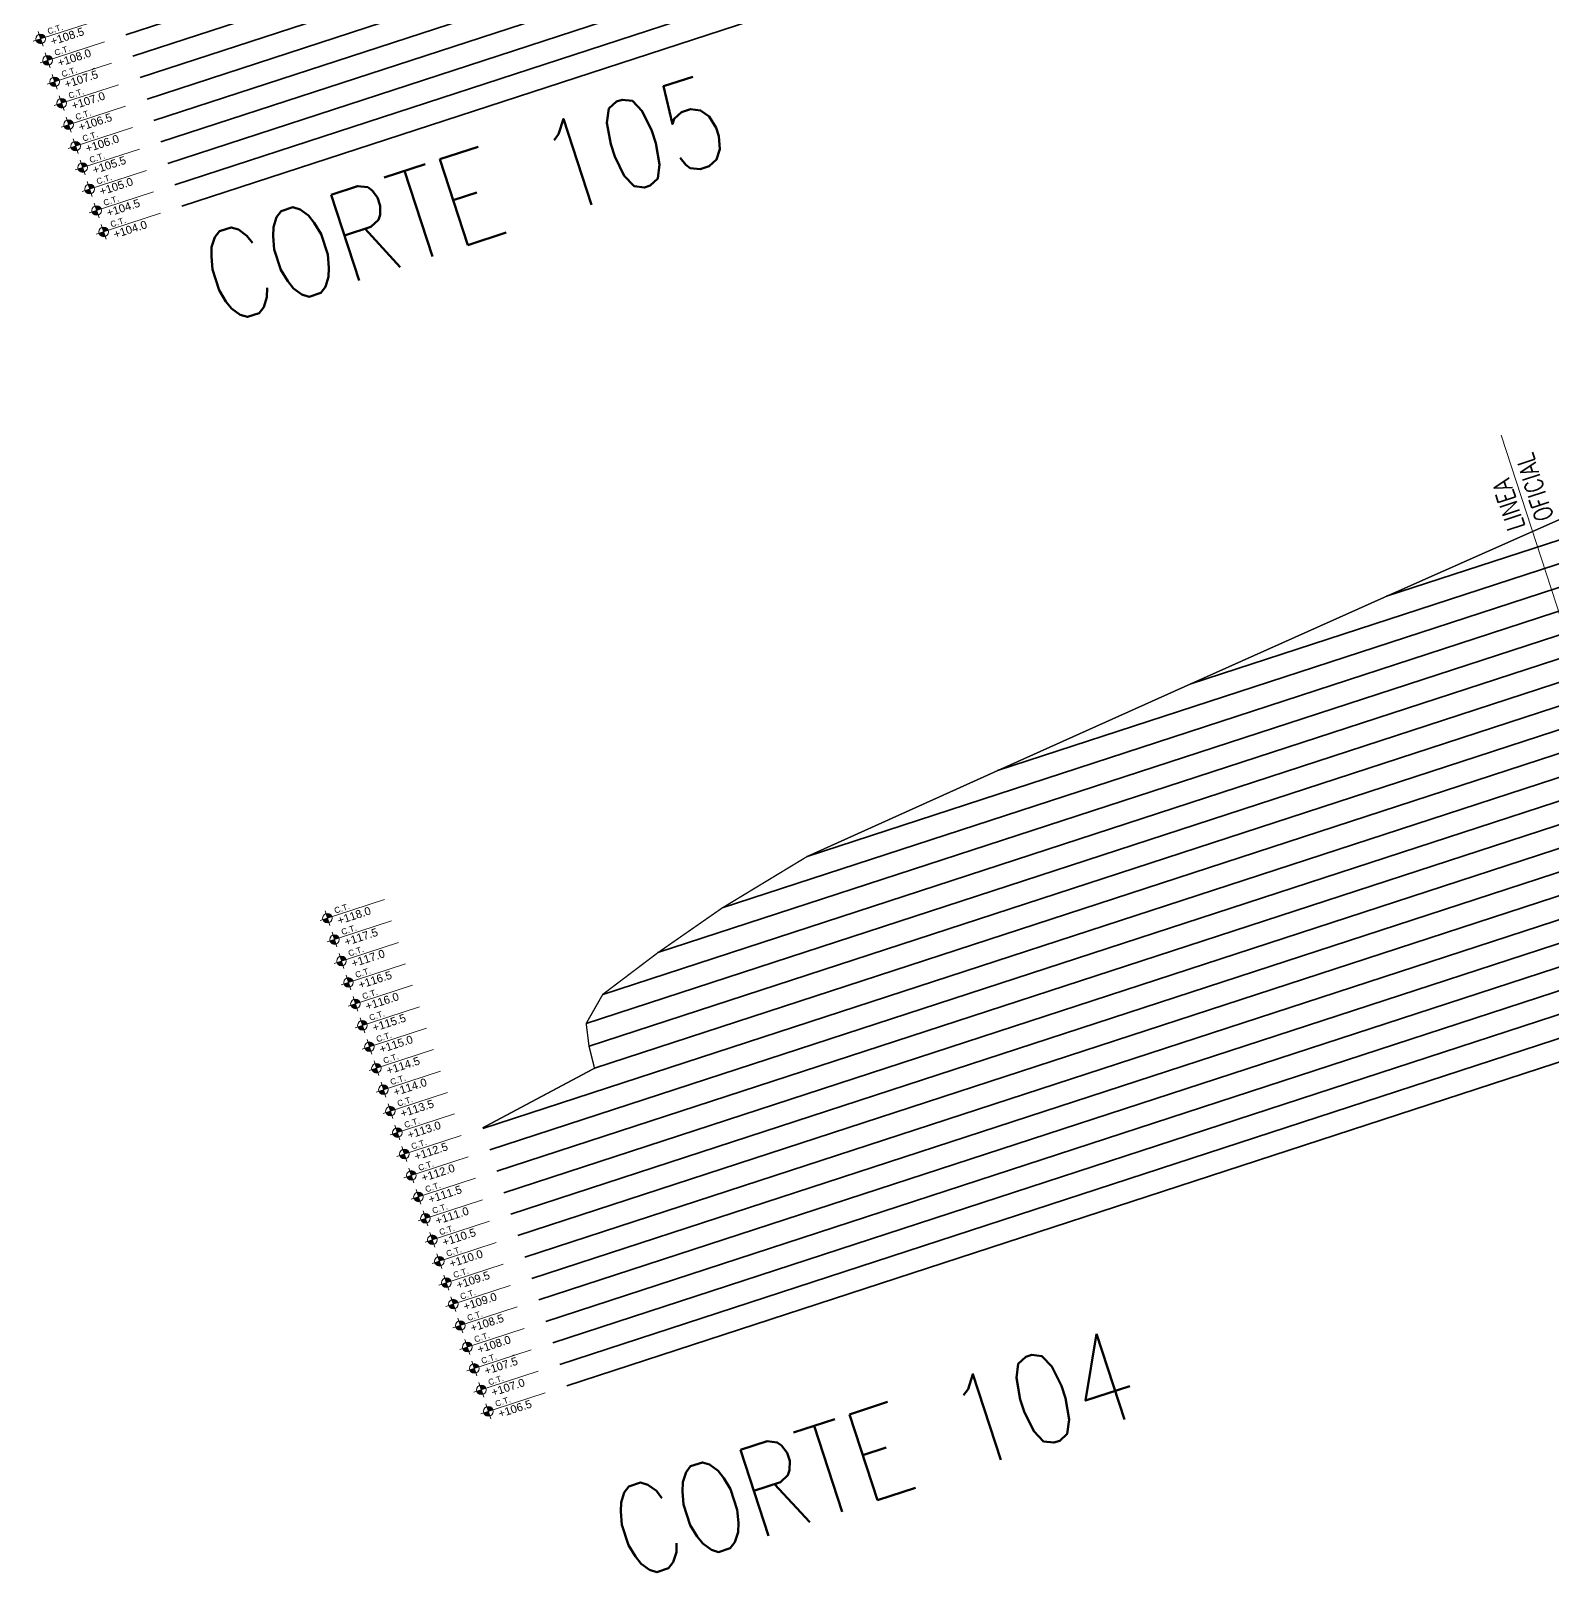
# Model space of a CAD drawing. Header units: metres. Extents: x 733085 to 734585, y 6084499 to 6087418.
# Drawn here: x 733392.97 to 733426.7, y 6087176.99 to 6087211.16 of the extents above; entities that cross this region are included whole.
import ezdxf
from ezdxf.enums import TextEntityAlignment as Align

# ---------------------------------------------------------------- set-up
doc = ezdxf.new("R2010")
doc.units = ezdxf.units.M
doc.header["$LTSCALE"] = 5
doc.header["$MEASUREMENT"] = 0
doc.layers.get('0').update_dxf_attribs({"color": 30})
doc.layers.add('_AUX', color=210, linetype='Continuous', lineweight=18, plot=False)
for name, color, linetype, lineweight in [('A-ELEV-MBE1', 7, 'Continuous', 35), ('U-ANNO-SYMB', 3, 'Continuous', 18), ('U-ANNO-TEXT', 3, 'Continuous', 18)]:
    doc.layers.add(name, color=color, linetype=linetype, lineweight=lineweight)
doc.styles.add('E-ARIAL', font='arial.ttf')
doc.styles.add('E-ROMANS', font='romans.shx', dxfattribs={"width": 0.8})

# ---------------------------------------------------------------- blocks, each defined once
blk = doc.blocks.new('*U18')
at = {"lineweight": 0}
h = blk.add_hatch(color=256, dxfattribs=at)
edge = h.paths.add_edge_path()
edge.add_arc((0, 0), 200, 0, 90)
edge.add_line((0, 200), (0, 0))
edge.add_line((0, 0), (200, 0))
edge = h.paths.add_edge_path()
edge.add_line((0, 0), (-200, 0))
edge.add_arc((0, 0), 200, 180, 270)
edge.add_line((0, -200), (0, 0))
for p, q in [((2500, 0), (-325, 0)), ((0, 325), (0, -325))]:
    blk.add_line(p, q)
blk.add_circle((0, 0), 200)
at = {"style": 'E-ARIAL'}
blk.add_attdef('LEVEL', text='', height=250, dxfattribs=at).set_placement((371, 0), align=Align.BOTTOM_LEFT)
blk.add_attdef('HEIGHT', text='', height=250, dxfattribs=at).set_placement((371, -75), align=Align.TOP_LEFT)

msp = doc.modelspace()

# ---------------------------------------------------------------- linework, layer by layer
at = {"layer": '_AUX'}
for points in [[(733394.386, 6087210.328), (733394.324, 6087210.298)], [(733403.691, 6087181.808), (733403.629, 6087181.778)]]:
    msp.add_lwpolyline(points, dxfattribs=at)
at = {"layer": '_AUX', "ltscale": 0.05}
msp.add_lwpolyline([(733429.785, 6087189.259), (733425.565, 6087202.193)], dxfattribs=at)
at = {"layer": 'A-ELEV-MBE1', "color": 252}
for p, q in [((733603.39, 6087276.931), (733395.703, 6087209.17)), ((733603.545, 6087276.455), (733395.858, 6087208.695)), ((733603.7, 6087275.98), (733396.013, 6087208.22)), ((733597.904, 6087275.667), (733395.548, 6087209.646)), ((733603.855, 6087275.505), (733396.168, 6087207.744)), ((733595.098, 6087275.277), (733395.393, 6087210.121)), ((733604.01, 6087275.029), (733396.323, 6087207.269)), ((733591.893, 6087274.757), (733395.237, 6087210.596)), ((733588.784, 6087274.269), (733395.082, 6087211.072)), ((733612.54, 6087248.885), (733404.853, 6087181.125)), ((733609.251, 6087248.338), (733404.698, 6087181.6)), ((733606.639, 6087248.012), (733404.543, 6087182.076)), ((733603.748, 6087247.595), (733404.387, 6087182.551)), ((733600.464, 6087247.049), (733404.232, 6087183.027)), ((733597.298, 6087246.542), (733404.077, 6087183.502)), ((733594.225, 6087246.066), (733403.922, 6087183.977)), ((733591.197, 6087245.604), (733403.767, 6087184.453)), ((733588.094, 6087245.117), (733403.612, 6087184.928)), ((733585.35, 6087244.748), (733403.457, 6087185.403)), ((733581.91, 6087244.152), (733403.302, 6087185.879)), ((733578.545, 6087243.58), (733403.147, 6087186.354)), ((733575.229, 6087243.024), (733402.992, 6087186.829)), ((733570.877, 6087242.13), (733405.468, 6087188.163)), ((733556.026, 6087237.81), (733405.347, 6087188.65)), ((733549.938, 6087236.35), (733405.284, 6087189.155)), ((733544.534, 6087235.113), (733405.652, 6087189.801)), ((733538.386, 6087233.633), (733406.875, 6087190.726)), ((733529.412, 6087231.231), (733408.299, 6087191.716)), ((733516.786, 6087227.637), (733410.181, 6087192.856)), ((733501.966, 6087223.328), (733414.403, 6087194.76)), ((733481.48, 6087217.17), (733418.685, 6087196.683)), ((733460.645, 6087210.899), (733423.029, 6087198.626))]:
    msp.add_line(p, q, dxfattribs=at)
at = {"layer": 'A-ELEV-MBE1', "ltscale": 0.15, "const_width": 0.03}
msp.add_lwpolyline([(733538.386, 6087233.633), (733529.412, 6087231.231), (733516.786, 6087227.637), (733501.966, 6087223.328), (733481.48, 6087217.17), (733460.645, 6087210.899), (733450.278, 6087208.042), (733427.515, 6087200.616), (733423.029, 6087198.626), (733418.685, 6087196.683), (733414.403, 6087194.76), (733410.181, 6087192.856), (733408.299, 6087191.716), (733406.875, 6087190.726), (733405.652, 6087189.801), (733405.284, 6087189.155), (733405.347, 6087188.65), (733405.468, 6087188.163), (733402.988, 6087186.841)], dxfattribs=at)

# ---------------------------------------------------------------- block references
at = {"layer": 'U-ANNO-SYMB', "color": 1}
ref = msp.add_blockref('*U18', (733393.19, 6087210.98), dxfattribs=dict(at, xscale=0.0005309734512920893, yscale=0.0005309734512920893, zscale=0.0005309734512920893, rotation=18.06951219030283))
ref.add_attrib('LEVEL', 'C.T.', dxfattribs={"layer": '0', "height": 0.1327, "rotation": 18.0695, "style": 'E-ARIAL'}).set_placement((733393.377, 6087211.041), align=Align.BOTTOM_LEFT)
ref.add_attrib('HEIGHT', '+108.5', dxfattribs={"layer": '0', "height": 0.1774, "rotation": 18.0695, "style": 'E-ARIAL'}).set_placement((733393.39, 6087211.003), align=Align.TOP_LEFT)
ref = msp.add_blockref('*U18', (733393.345, 6087210.505), dxfattribs=dict(at, xscale=0.0005309734512920893, yscale=0.0005309734512920893, zscale=0.0005309734512920893, rotation=18.06951219030283))
ref.add_attrib('LEVEL', 'C.T.', dxfattribs={"layer": '0', "height": 0.1327, "rotation": 18.0695, "style": 'E-ARIAL'}).set_placement((733393.532, 6087210.566), align=Align.BOTTOM_LEFT)
ref.add_attrib('HEIGHT', '+108.0', dxfattribs={"layer": '0', "height": 0.1774, "rotation": 18.0695, "style": 'E-ARIAL'}).set_placement((733393.545, 6087210.528), align=Align.TOP_LEFT)
ref = msp.add_blockref('*U18', (733393.5, 6087210.029), dxfattribs=dict(at, xscale=0.0005309734512920893, yscale=0.0005309734512920893, zscale=0.0005309734512920893, rotation=18.06951219030283))
ref.add_attrib('LEVEL', 'C.T.', dxfattribs={"layer": '0', "height": 0.1327, "rotation": 18.0695, "style": 'E-ARIAL'}).set_placement((733393.688, 6087210.091), align=Align.BOTTOM_LEFT)
ref.add_attrib('HEIGHT', '+107.5', dxfattribs={"layer": '0', "height": 0.1774, "rotation": 18.0695, "style": 'E-ARIAL'}).set_placement((733393.7, 6087210.053), align=Align.TOP_LEFT)
ref = msp.add_blockref('*U18', (733393.655, 6087209.554), dxfattribs=dict(at, xscale=0.0005309734512920893, yscale=0.0005309734512920893, zscale=0.0005309734512920893, rotation=18.06951219030283))
ref.add_attrib('LEVEL', 'C.T.', dxfattribs={"layer": '0', "height": 0.1327, "rotation": 18.0695, "style": 'E-ARIAL'}).set_placement((733393.843, 6087209.615), align=Align.BOTTOM_LEFT)
ref.add_attrib('HEIGHT', '+107.0', dxfattribs={"layer": '0', "height": 0.1774, "rotation": 18.0695, "style": 'E-ARIAL'}).set_placement((733393.855, 6087209.577), align=Align.TOP_LEFT)
ref = msp.add_blockref('*U18', (733393.81, 6087209.079), dxfattribs=dict(at, xscale=0.0005309734512920893, yscale=0.0005309734512920893, zscale=0.0005309734512920893, rotation=18.06951219030283))
ref.add_attrib('LEVEL', 'C.T.', dxfattribs={"layer": '0', "height": 0.1327, "rotation": 18.0695, "style": 'E-ARIAL'}).set_placement((733393.998, 6087209.14), align=Align.BOTTOM_LEFT)
ref.add_attrib('HEIGHT', '+106.5', dxfattribs={"layer": '0', "height": 0.1774, "rotation": 18.0695, "style": 'E-ARIAL'}).set_placement((733394.01, 6087209.102), align=Align.TOP_LEFT)
ref = msp.add_blockref('*U18', (733393.965, 6087208.603), dxfattribs=dict(at, xscale=0.0005309734512920893, yscale=0.0005309734512920893, zscale=0.0005309734512920893, rotation=18.06951219030283))
ref.add_attrib('LEVEL', 'C.T.', dxfattribs={"layer": '0', "height": 0.1327, "rotation": 18.0695, "style": 'E-ARIAL'}).set_placement((733394.153, 6087208.665), align=Align.BOTTOM_LEFT)
ref.add_attrib('HEIGHT', '+106.0', dxfattribs={"layer": '0', "height": 0.1774, "rotation": 18.0695, "style": 'E-ARIAL'}).set_placement((733394.165, 6087208.627), align=Align.TOP_LEFT)
ref = msp.add_blockref('*U18', (733394.12, 6087208.128), dxfattribs=dict(at, xscale=0.0005309734512920893, yscale=0.0005309734512920893, zscale=0.0005309734512920893, rotation=18.06951219030283))
ref.add_attrib('LEVEL', 'C.T.', dxfattribs={"layer": '0', "height": 0.1327, "rotation": 18.0695, "style": 'E-ARIAL'}).set_placement((733394.308, 6087208.189), align=Align.BOTTOM_LEFT)
ref.add_attrib('HEIGHT', '+105.5', dxfattribs={"layer": '0', "height": 0.1774, "rotation": 18.0695, "style": 'E-ARIAL'}).set_placement((733394.32, 6087208.151), align=Align.TOP_LEFT)
ref = msp.add_blockref('*U18', (733394.276, 6087207.653), dxfattribs=dict(at, xscale=0.0005309734512920893, yscale=0.0005309734512920893, zscale=0.0005309734512920893, rotation=18.06951219030283))
ref.add_attrib('LEVEL', 'C.T.', dxfattribs={"layer": '0', "height": 0.1327, "rotation": 18.0695, "style": 'E-ARIAL'}).set_placement((733394.463, 6087207.714), align=Align.BOTTOM_LEFT)
ref.add_attrib('HEIGHT', '+105.0', dxfattribs={"layer": '0', "height": 0.1774, "rotation": 18.0695, "style": 'E-ARIAL'}).set_placement((733394.475, 6087207.676), align=Align.TOP_LEFT)
ref = msp.add_blockref('*U18', (733394.431, 6087207.177), dxfattribs=dict(at, xscale=0.0005309734512920893, yscale=0.0005309734512920893, zscale=0.0005309734512920893, rotation=18.06951219030283))
ref.add_attrib('LEVEL', 'C.T.', dxfattribs={"layer": '0', "height": 0.1327, "rotation": 18.0695, "style": 'E-ARIAL'}).set_placement((733394.618, 6087207.239), align=Align.BOTTOM_LEFT)
ref.add_attrib('HEIGHT', '+104.5', dxfattribs={"layer": '0', "height": 0.1774, "rotation": 18.0695, "style": 'E-ARIAL'}).set_placement((733394.63, 6087207.201), align=Align.TOP_LEFT)
ref = msp.add_blockref('*U18', (733394.586, 6087206.702), dxfattribs=dict(at, xscale=0.0005309734512920893, yscale=0.0005309734512920893, zscale=0.0005309734512920893, rotation=18.06951219030283))
ref.add_attrib('LEVEL', 'C.T.', dxfattribs={"layer": '0', "height": 0.1327, "rotation": 18.0695, "style": 'E-ARIAL'}).set_placement((733394.773, 6087206.763), align=Align.BOTTOM_LEFT)
ref.add_attrib('HEIGHT', '+104.0', dxfattribs={"layer": '0', "height": 0.1774, "rotation": 18.0695, "style": 'E-ARIAL'}).set_placement((733394.785, 6087206.725), align=Align.TOP_LEFT)
ref = msp.add_blockref('*U18', (733399.548, 6087191.491), dxfattribs=dict(at, xscale=0.0005309734512920893, yscale=0.0005309734512920893, zscale=0.0005309734512920893, rotation=18.06951219030283))
ref.add_attrib('LEVEL', 'C.T.', dxfattribs={"layer": '0', "height": 0.1327, "rotation": 18.0695, "style": 'E-ARIAL'}).set_placement((733399.736, 6087191.552), align=Align.BOTTOM_LEFT)
ref.add_attrib('HEIGHT', '+118.0', dxfattribs={"layer": '0', "height": 0.1774, "rotation": 18.0695, "style": 'E-ARIAL'}).set_placement((733399.748, 6087191.514), align=Align.TOP_LEFT)
ref = msp.add_blockref('*U18', (733399.704, 6087191.016), dxfattribs=dict(at, xscale=0.0005309734512920893, yscale=0.0005309734512920893, zscale=0.0005309734512920893, rotation=18.06951219030283))
ref.add_attrib('LEVEL', 'C.T.', dxfattribs={"layer": '0', "height": 0.1327, "rotation": 18.0695, "style": 'E-ARIAL'}).set_placement((733399.891, 6087191.077), align=Align.BOTTOM_LEFT)
ref.add_attrib('HEIGHT', '+117.5', dxfattribs={"layer": '0', "height": 0.1774, "rotation": 18.0695, "style": 'E-ARIAL'}).set_placement((733399.903, 6087191.039), align=Align.TOP_LEFT)
ref = msp.add_blockref('*U18', (733399.859, 6087190.54), dxfattribs=dict(at, xscale=0.0005309734512920893, yscale=0.0005309734512920893, zscale=0.0005309734512920893, rotation=18.06951219030283))
ref.add_attrib('LEVEL', 'C.T.', dxfattribs={"layer": '0', "height": 0.1327, "rotation": 18.0695, "style": 'E-ARIAL'}).set_placement((733400.046, 6087190.602), align=Align.BOTTOM_LEFT)
ref.add_attrib('HEIGHT', '+117.0', dxfattribs={"layer": '0', "height": 0.1774, "rotation": 18.0695, "style": 'E-ARIAL'}).set_placement((733400.058, 6087190.564), align=Align.TOP_LEFT)
ref = msp.add_blockref('*U18', (733400.014, 6087190.065), dxfattribs=dict(at, xscale=0.0005309734512920893, yscale=0.0005309734512920893, zscale=0.0005309734512920893, rotation=18.06951219030283))
ref.add_attrib('LEVEL', 'C.T.', dxfattribs={"layer": '0', "height": 0.1327, "rotation": 18.0695, "style": 'E-ARIAL'}).set_placement((733400.201, 6087190.126), align=Align.BOTTOM_LEFT)
ref.add_attrib('HEIGHT', '+116.5', dxfattribs={"layer": '0', "height": 0.1774, "rotation": 18.0695, "style": 'E-ARIAL'}).set_placement((733400.213, 6087190.088), align=Align.TOP_LEFT)
ref = msp.add_blockref('*U18', (733400.169, 6087189.59), dxfattribs=dict(at, xscale=0.0005309734512920893, yscale=0.0005309734512920893, zscale=0.0005309734512920893, rotation=18.06951219030283))
ref.add_attrib('LEVEL', 'C.T.', dxfattribs={"layer": '0', "height": 0.1327, "rotation": 18.0695, "style": 'E-ARIAL'}).set_placement((733400.356, 6087189.651), align=Align.BOTTOM_LEFT)
ref.add_attrib('HEIGHT', '+116.0', dxfattribs={"layer": '0', "height": 0.1774, "rotation": 18.0695, "style": 'E-ARIAL'}).set_placement((733400.369, 6087189.613), align=Align.TOP_LEFT)
ref = msp.add_blockref('*U18', (733400.324, 6087189.114), dxfattribs=dict(at, xscale=0.0005309734512920893, yscale=0.0005309734512920893, zscale=0.0005309734512920893, rotation=18.06951219030283))
ref.add_attrib('LEVEL', 'C.T.', dxfattribs={"layer": '0', "height": 0.1327, "rotation": 18.0695, "style": 'E-ARIAL'}).set_placement((733400.511, 6087189.176), align=Align.BOTTOM_LEFT)
ref.add_attrib('HEIGHT', '+115.5', dxfattribs={"layer": '0', "height": 0.1774, "rotation": 18.0695, "style": 'E-ARIAL'}).set_placement((733400.524, 6087189.138), align=Align.TOP_LEFT)
ref = msp.add_blockref('*U18', (733400.479, 6087188.639), dxfattribs=dict(at, xscale=0.0005309734512920893, yscale=0.0005309734512920893, zscale=0.0005309734512920893, rotation=18.06951219030283))
ref.add_attrib('LEVEL', 'C.T.', dxfattribs={"layer": '0', "height": 0.1327, "rotation": 18.0695, "style": 'E-ARIAL'}).set_placement((733400.666, 6087188.7), align=Align.BOTTOM_LEFT)
ref.add_attrib('HEIGHT', '+115.0', dxfattribs={"layer": '0', "height": 0.1774, "rotation": 18.0695, "style": 'E-ARIAL'}).set_placement((733400.679, 6087188.662), align=Align.TOP_LEFT)
ref = msp.add_blockref('*U18', (733400.634, 6087188.164), dxfattribs=dict(at, xscale=0.0005309734512920893, yscale=0.0005309734512920893, zscale=0.0005309734512920893, rotation=18.06951219030283))
ref.add_attrib('LEVEL', 'C.T.', dxfattribs={"layer": '0', "height": 0.1327, "rotation": 18.0695, "style": 'E-ARIAL'}).set_placement((733400.821, 6087188.225), align=Align.BOTTOM_LEFT)
ref.add_attrib('HEIGHT', '+114.5', dxfattribs={"layer": '0', "height": 0.1774, "rotation": 18.0695, "style": 'E-ARIAL'}).set_placement((733400.834, 6087188.187), align=Align.TOP_LEFT)
ref = msp.add_blockref('*U18', (733400.789, 6087187.688), dxfattribs=dict(at, xscale=0.0005309734512920893, yscale=0.0005309734512920893, zscale=0.0005309734512920893, rotation=18.06951219030283))
ref.add_attrib('LEVEL', 'C.T.', dxfattribs={"layer": '0', "height": 0.1327, "rotation": 18.0695, "style": 'E-ARIAL'}).set_placement((733400.977, 6087187.75), align=Align.BOTTOM_LEFT)
ref.add_attrib('HEIGHT', '+114.0', dxfattribs={"layer": '0', "height": 0.1774, "rotation": 18.0695, "style": 'E-ARIAL'}).set_placement((733400.989, 6087187.712), align=Align.TOP_LEFT)
ref = msp.add_blockref('*U18', (733400.944, 6087187.213), dxfattribs=dict(at, xscale=0.0005309734512920893, yscale=0.0005309734512920893, zscale=0.0005309734512920893, rotation=18.06951219030283))
ref.add_attrib('LEVEL', 'C.T.', dxfattribs={"layer": '0', "height": 0.1327, "rotation": 18.0695, "style": 'E-ARIAL'}).set_placement((733401.132, 6087187.274), align=Align.BOTTOM_LEFT)
ref.add_attrib('HEIGHT', '+113.5', dxfattribs={"layer": '0', "height": 0.1774, "rotation": 18.0695, "style": 'E-ARIAL'}).set_placement((733401.144, 6087187.236), align=Align.TOP_LEFT)
ref = msp.add_blockref('*U18', (733401.099, 6087186.738), dxfattribs=dict(at, xscale=0.0005309734512920893, yscale=0.0005309734512920893, zscale=0.0005309734512920893, rotation=18.06951219030283))
ref.add_attrib('LEVEL', 'C.T.', dxfattribs={"layer": '0', "height": 0.1327, "rotation": 18.0695, "style": 'E-ARIAL'}).set_placement((733401.287, 6087186.799), align=Align.BOTTOM_LEFT)
ref.add_attrib('HEIGHT', '+113.0', dxfattribs={"layer": '0', "height": 0.1774, "rotation": 18.0695, "style": 'E-ARIAL'}).set_placement((733401.299, 6087186.761), align=Align.TOP_LEFT)
ref = msp.add_blockref('*U18', (733401.254, 6087186.262), dxfattribs=dict(at, xscale=0.0005309734512920893, yscale=0.0005309734512920893, zscale=0.0005309734512920893, rotation=18.06951219030283))
ref.add_attrib('LEVEL', 'C.T.', dxfattribs={"layer": '0', "height": 0.1327, "rotation": 18.0695, "style": 'E-ARIAL'}).set_placement((733401.442, 6087186.324), align=Align.BOTTOM_LEFT)
ref.add_attrib('HEIGHT', '+112.5', dxfattribs={"layer": '0', "height": 0.1774, "rotation": 18.0695, "style": 'E-ARIAL'}).set_placement((733401.454, 6087186.286), align=Align.TOP_LEFT)
ref = msp.add_blockref('*U18', (733401.409, 6087185.787), dxfattribs=dict(at, xscale=0.0005309734512920893, yscale=0.0005309734512920893, zscale=0.0005309734512920893, rotation=18.06951219030283))
ref.add_attrib('LEVEL', 'C.T.', dxfattribs={"layer": '0', "height": 0.1327, "rotation": 18.0695, "style": 'E-ARIAL'}).set_placement((733401.597, 6087185.848), align=Align.BOTTOM_LEFT)
ref.add_attrib('HEIGHT', '+112.0', dxfattribs={"layer": '0', "height": 0.1774, "rotation": 18.0695, "style": 'E-ARIAL'}).set_placement((733401.609, 6087185.81), align=Align.TOP_LEFT)
ref = msp.add_blockref('*U18', (733401.565, 6087185.312), dxfattribs=dict(at, xscale=0.0005309734512920893, yscale=0.0005309734512920893, zscale=0.0005309734512920893, rotation=18.06951219030283))
ref.add_attrib('LEVEL', 'C.T.', dxfattribs={"layer": '0', "height": 0.1327, "rotation": 18.0695, "style": 'E-ARIAL'}).set_placement((733401.752, 6087185.373), align=Align.BOTTOM_LEFT)
ref.add_attrib('HEIGHT', '+111.5', dxfattribs={"layer": '0', "height": 0.1774, "rotation": 18.0695, "style": 'E-ARIAL'}).set_placement((733401.764, 6087185.335), align=Align.TOP_LEFT)
ref = msp.add_blockref('*U18', (733401.72, 6087184.836), dxfattribs=dict(at, xscale=0.0005309734512920893, yscale=0.0005309734512920893, zscale=0.0005309734512920893, rotation=18.06951219030283))
ref.add_attrib('LEVEL', 'C.T.', dxfattribs={"layer": '0', "height": 0.1327, "rotation": 18.0695, "style": 'E-ARIAL'}).set_placement((733401.907, 6087184.898), align=Align.BOTTOM_LEFT)
ref.add_attrib('HEIGHT', '+111.0', dxfattribs={"layer": '0', "height": 0.1774, "rotation": 18.0695, "style": 'E-ARIAL'}).set_placement((733401.919, 6087184.86), align=Align.TOP_LEFT)
ref = msp.add_blockref('*U18', (733401.875, 6087184.361), dxfattribs=dict(at, xscale=0.0005309734512920893, yscale=0.0005309734512920893, zscale=0.0005309734512920893, rotation=18.06951219030283))
ref.add_attrib('LEVEL', 'C.T.', dxfattribs={"layer": '0', "height": 0.1327, "rotation": 18.0695, "style": 'E-ARIAL'}).set_placement((733402.062, 6087184.422), align=Align.BOTTOM_LEFT)
ref.add_attrib('HEIGHT', '+110.5', dxfattribs={"layer": '0', "height": 0.1774, "rotation": 18.0695, "style": 'E-ARIAL'}).set_placement((733402.075, 6087184.384), align=Align.TOP_LEFT)
ref = msp.add_blockref('*U18', (733402.03, 6087183.886), dxfattribs=dict(at, xscale=0.0005309734512920893, yscale=0.0005309734512920893, zscale=0.0005309734512920893, rotation=18.06951219030283))
ref.add_attrib('LEVEL', 'C.T.', dxfattribs={"layer": '0', "height": 0.1327, "rotation": 18.0695, "style": 'E-ARIAL'}).set_placement((733402.217, 6087183.947), align=Align.BOTTOM_LEFT)
ref.add_attrib('HEIGHT', '+110.0', dxfattribs={"layer": '0', "height": 0.1774, "rotation": 18.0695, "style": 'E-ARIAL'}).set_placement((733402.23, 6087183.909), align=Align.TOP_LEFT)
ref = msp.add_blockref('*U18', (733402.185, 6087183.41), dxfattribs=dict(at, xscale=0.0005309734512920893, yscale=0.0005309734512920893, zscale=0.0005309734512920893, rotation=18.06951219030283))
ref.add_attrib('LEVEL', 'C.T.', dxfattribs={"layer": '0', "height": 0.1327, "rotation": 18.0695, "style": 'E-ARIAL'}).set_placement((733402.372, 6087183.472), align=Align.BOTTOM_LEFT)
ref.add_attrib('HEIGHT', '+109.5', dxfattribs={"layer": '0', "height": 0.1774, "rotation": 18.0695, "style": 'E-ARIAL'}).set_placement((733402.385, 6087183.434), align=Align.TOP_LEFT)
ref = msp.add_blockref('*U18', (733402.34, 6087182.935), dxfattribs=dict(at, xscale=0.0005309734512920893, yscale=0.0005309734512920893, zscale=0.0005309734512920893, rotation=18.06951219030283))
ref.add_attrib('LEVEL', 'C.T.', dxfattribs={"layer": '0', "height": 0.1327, "rotation": 18.0695, "style": 'E-ARIAL'}).set_placement((733402.527, 6087182.996), align=Align.BOTTOM_LEFT)
ref.add_attrib('HEIGHT', '+109.0', dxfattribs={"layer": '0', "height": 0.1774, "rotation": 18.0695, "style": 'E-ARIAL'}).set_placement((733402.54, 6087182.958), align=Align.TOP_LEFT)
ref = msp.add_blockref('*U18', (733402.495, 6087182.46), dxfattribs=dict(at, xscale=0.0005309734512920893, yscale=0.0005309734512920893, zscale=0.0005309734512920893, rotation=18.06951219030283))
ref.add_attrib('LEVEL', 'C.T.', dxfattribs={"layer": '0', "height": 0.1327, "rotation": 18.0695, "style": 'E-ARIAL'}).set_placement((733402.682, 6087182.521), align=Align.BOTTOM_LEFT)
ref.add_attrib('HEIGHT', '+108.5', dxfattribs={"layer": '0', "height": 0.1774, "rotation": 18.0695, "style": 'E-ARIAL'}).set_placement((733402.695, 6087182.483), align=Align.TOP_LEFT)
ref = msp.add_blockref('*U18', (733402.65, 6087181.984), dxfattribs=dict(at, xscale=0.0005309734512920893, yscale=0.0005309734512920893, zscale=0.0005309734512920893, rotation=18.06951219030283))
ref.add_attrib('LEVEL', 'C.T.', dxfattribs={"layer": '0', "height": 0.1327, "rotation": 18.0695, "style": 'E-ARIAL'}).set_placement((733402.838, 6087182.046), align=Align.BOTTOM_LEFT)
ref.add_attrib('HEIGHT', '+108.0', dxfattribs={"layer": '0', "height": 0.1774, "rotation": 18.0695, "style": 'E-ARIAL'}).set_placement((733402.85, 6087182.008), align=Align.TOP_LEFT)
ref = msp.add_blockref('*U18', (733402.805, 6087181.509), dxfattribs=dict(at, xscale=0.0005309734512920893, yscale=0.0005309734512920893, zscale=0.0005309734512920893, rotation=18.06951219030283))
ref.add_attrib('LEVEL', 'C.T.', dxfattribs={"layer": '0', "height": 0.1327, "rotation": 18.0695, "style": 'E-ARIAL'}).set_placement((733402.993, 6087181.57), align=Align.BOTTOM_LEFT)
ref.add_attrib('HEIGHT', '+107.5', dxfattribs={"layer": '0', "height": 0.1774, "rotation": 18.0695, "style": 'E-ARIAL'}).set_placement((733403.005, 6087181.532), align=Align.TOP_LEFT)
ref = msp.add_blockref('*U18', (733402.96, 6087181.034), dxfattribs=dict(at, xscale=0.0005309734512920893, yscale=0.0005309734512920893, zscale=0.0005309734512920893, rotation=18.06951219030283))
ref.add_attrib('LEVEL', 'C.T.', dxfattribs={"layer": '0', "height": 0.1327, "rotation": 18.0695, "style": 'E-ARIAL'}).set_placement((733403.148, 6087181.095), align=Align.BOTTOM_LEFT)
ref.add_attrib('HEIGHT', '+107.0', dxfattribs={"layer": '0', "height": 0.1774, "rotation": 18.0695, "style": 'E-ARIAL'}).set_placement((733403.16, 6087181.057), align=Align.TOP_LEFT)
ref = msp.add_blockref('*U18', (733403.115, 6087180.558), dxfattribs=dict(at, xscale=0.0005309734512920893, yscale=0.0005309734512920893, zscale=0.0005309734512920893, rotation=18.06951219030283))
ref.add_attrib('LEVEL', 'C.T.', dxfattribs={"layer": '0', "height": 0.1327, "rotation": 18.0695, "style": 'E-ARIAL'}).set_placement((733403.303, 6087180.619), align=Align.BOTTOM_LEFT)
ref.add_attrib('HEIGHT', '+106.5', dxfattribs={"layer": '0', "height": 0.1774, "rotation": 18.0695, "style": 'E-ARIAL'}).set_placement((733403.315, 6087180.582), align=Align.TOP_LEFT)

# ---------------------------------------------------------------- texts
at = {"layer": 'U-ANNO-TEXT', "attachment_point": 7, "style": 'E-ROMANS'}
for s, insert, char_height, rotation in [('CORTE 105', (733397.186, 6087204.625), 2, 18.0695), ('LINEA\\POFICIAL', (733426.735, 6087200.372), 0.4, 108.0695), ('CORTE 104', (733406.263, 6087176.802), 2, 18.0695)]:
    msp.add_mtext(s, dxfattribs=dict(at, insert=insert, char_height=char_height, rotation=rotation))

doc.saveas('drawing.dxf')
